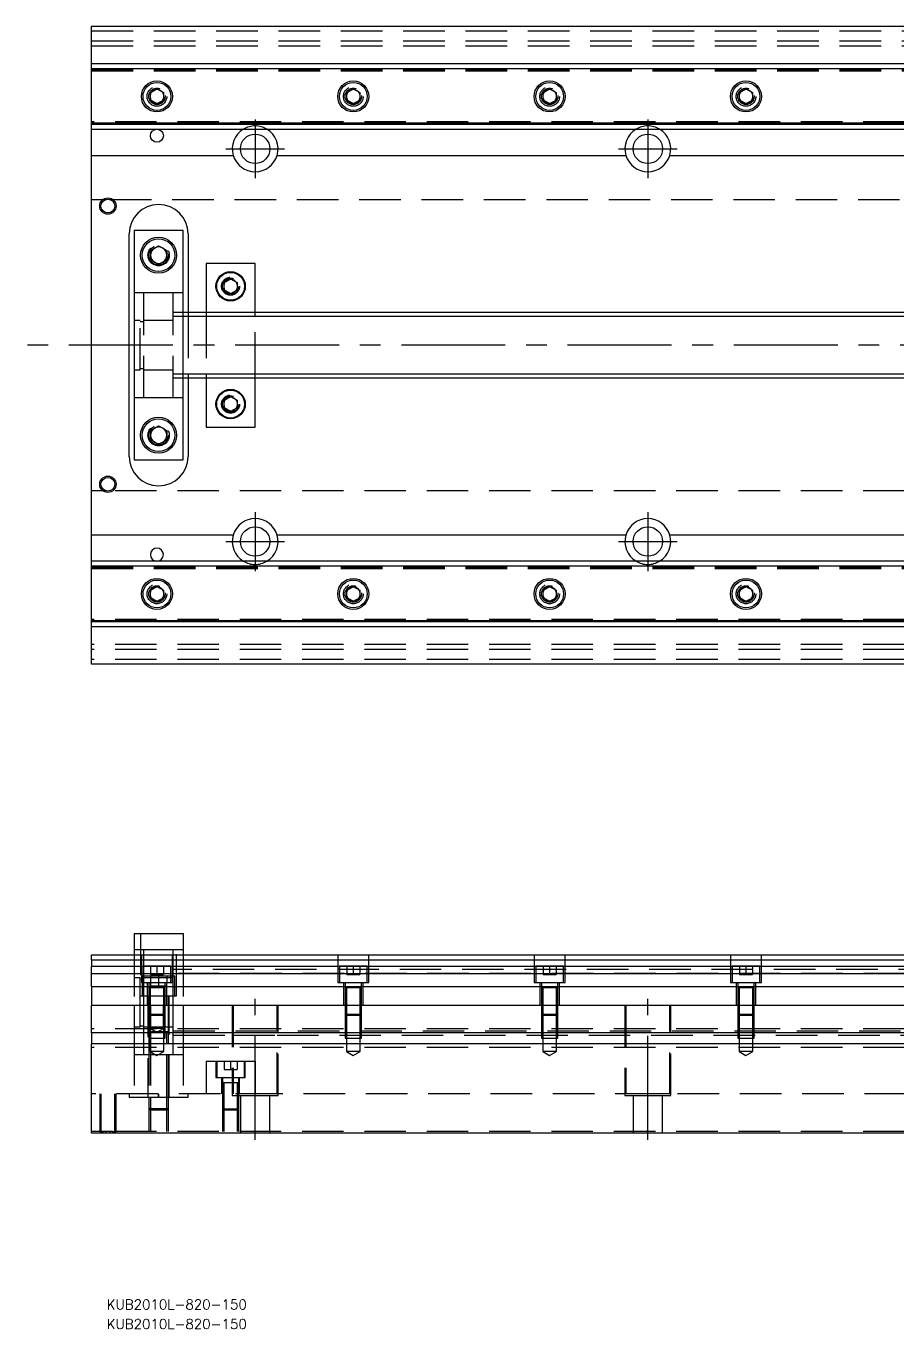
# Model space of a CAD drawing. Extents: x -20 to 1043, y -301 to 102.
# Drawn here: x -20 to 246.4, y -300.6 to 97.5 of the extents above; entities that cross this region are included whole.
import ezdxf

# ---------------------------------------------------------------- set-up
doc = ezdxf.new("R2010")
doc.units = 0
doc.linetypes.add('CENTER', pattern=[50.8, 31.75, -6.35, 6.35, -6.35])
doc.linetypes.add('DASHED', pattern=[19.05, 12.7, -6.35])
doc.layers.get('0').update_dxf_attribs({"linetype": 'CONTINUOUS'})
doc.layers.add('CENTER', color=1, linetype='CENTER')
doc.styles.get("Standard").update_dxf_attribs({"font": 'txt.shx', "height": 3, "bigfont": 'bigfont.shx'})

# ---------------------------------------------------------------- blocks, each defined once
blk = doc.blocks.new('*U2')
at = {"color": 7, "linetype": 'CONTINUOUS'}
blk.add_text('KUB2010L-820-150', height=3, dxfattribs=at).set_placement((4.65, -300.57))
blk = doc.blocks.new('*U3')
at = {"color": 7, "linetype": 'CONTINUOUS'}
blk.add_text('KUB2010L-820-150', height=3, dxfattribs=at).set_placement((4.65, -294.59))

msp = doc.modelspace()

# ---------------------------------------------------------------- linework, layer by layer
at = {"color": 7, "linetype": 'CONTINUOUS'}
for p, q in [((0, 86), (0, 97.5)), ((0, 97.5), (335, 97.5)), ((0, 84.460392), (0, 86)), ((335, 86), (0, 86)), ((0, 67.539608), (0, 84.460392)), ((335, 84.460392), (0, 84.460392)), ((18, 77.1547), (20, 78.309402)), ((18, 74.8453), (18, 77.1547)), ((20, 78.309402), (22, 77.1547)), ((22, 77.1547), (22, 74.8453)), ((78, 77.1547), (80, 78.309402)), ((78, 74.8453), (78, 77.1547)), ((80, 78.309402), (82, 77.1547)), ((82, 77.1547), (82, 74.8453)), ((138, 77.1547), (140, 78.309402)), ((138, 74.8453), (138, 77.1547)), ((140, 78.309402), (142, 77.1547)), ((142, 77.1547), (142, 74.8453)), ((198, 77.1547), (200, 78.309402)), ((198, 74.8453), (198, 77.1547)), ((200, 78.309402), (202, 77.1547)), ((202, 77.1547), (202, 74.8453)), ((20, 73.690598), (18, 74.8453)), ((22, 74.8453), (20, 73.690598)), ((80, 73.690598), (78, 74.8453)), ((82, 74.8453), (80, 73.690598)), ((140, 73.690598), (138, 74.8453)), ((142, 74.8453), (140, 73.690598)), ((200, 73.690598), (198, 74.8453)), ((202, 74.8453), (200, 73.690598)), ((0, 67.539608), (335, 67.539608)), ((0, 66), (0, 67.539608)), ((0, 66), (335, 66)), ((0, 58), (0, 66)), ((0, 58), (43.291796, 58)), ((0, -58), (0, 58)), ((56.708204, 58), (163.291796, 58)), ((176.708204, 58), (283.291796, 58)), ((11.5, -34), (11.5, 34)), ((13, 35), (13, -35)), ((28, 35), (13, 35)), ((28, -35), (28, 35)), ((29.5, 34), (29.5, 10)), ((18, 28.943376), (20.5, 30.386752)), ((18, 26.056624), (18, 28.943376)), ((20.5, 30.386752), (23, 28.943376)), ((23, 28.943376), (23, 26.056624)), ((20.5, 24.613248), (18, 26.056624)), ((23, 26.056624), (20.5, 24.613248)), ((50, 25), (35, 25)), ((35, 25), (35, 10)), ((50, 10), (50, 25)), ((40.5, 19.1547), (42.5, 20.309402)), ((42.5, 20.309402), (44.5, 19.1547)), ((40.5, 16.8453), (40.5, 19.1547)), ((42.5, 15.690598), (40.5, 16.8453)), ((44.5, 16.8453), (42.5, 15.690598)), ((44.5, 19.1547), (44.5, 16.8453)), ((335, 10), (28, 10)), ((28, -10), (335, -10)), ((29.5, -10), (29.5, -34)), ((35, -10), (35, -25)), ((50, -25), (50, -10)), ((40.5, -16.8453), (42.5, -15.690598)), ((42.5, -15.690598), (44.5, -16.8453)), ((40.5, -19.1547), (40.5, -16.8453)), ((42.5, -20.309402), (40.5, -19.1547)), ((44.5, -19.1547), (42.5, -20.309402)), ((44.5, -16.8453), (44.5, -19.1547)), ((18, -26.056624), (20.5, -24.613248)), ((18, -28.943376), (18, -26.056624)), ((20.5, -24.613248), (23, -26.056624)), ((23, -26.056624), (23, -28.943376)), ((35, -25), (50, -25)), ((20.5, -30.386752), (18, -28.943376)), ((23, -28.943376), (20.5, -30.386752)), ((13, -35), (28, -35)), ((0, -66), (0, -58)), ((43.291796, -58), (0, -58)), ((163.291796, -58), (56.708204, -58)), ((283.291796, -58), (176.708204, -58)), ((0, -67.539608), (0, -66)), ((335, -66), (0, -66)), ((335, -67.539608), (0, -67.539608)), ((0, -84.460392), (0, -67.539608)), ((18, -74.8453), (20, -73.690598)), ((18, -77.1547), (18, -74.8453)), ((20, -73.690598), (22, -74.8453)), ((22, -74.8453), (22, -77.1547)), ((78, -74.8453), (80, -73.690598)), ((78, -77.1547), (78, -74.8453)), ((80, -73.690598), (82, -74.8453)), ((82, -74.8453), (82, -77.1547)), ((138, -74.8453), (140, -73.690598)), ((138, -77.1547), (138, -74.8453)), ((140, -73.690598), (142, -74.8453)), ((142, -74.8453), (142, -77.1547)), ((198, -74.8453), (200, -73.690598)), ((198, -77.1547), (198, -74.8453)), ((200, -73.690598), (202, -74.8453)), ((202, -74.8453), (202, -77.1547)), ((20, -78.309402), (18, -77.1547)), ((22, -77.1547), (20, -78.309402)), ((80, -78.309402), (78, -77.1547)), ((82, -77.1547), (80, -78.309402)), ((140, -78.309402), (138, -77.1547)), ((142, -77.1547), (140, -78.309402)), ((200, -78.309402), (198, -77.1547)), ((202, -77.1547), (200, -78.309402)), ((0, -84.460392), (335, -84.460392)), ((0, -86), (0, -84.460392)), ((0, -86), (335, -86)), ((0, -97.5), (0, -86)), ((335, -97.5), (0, -97.5)), ((13, -179.76), (28, -179.76)), ((13, -179.76), (13, -186.26)), ((28, -179.76), (28, -186.26)), ((0, -186.26), (335.5, -186.26)), ((0, -187.799608), (0, -186.26)), ((0, -187.799608), (335.5, -187.799608)), ((0, -187.799608), (0, -189.88154)), ((335.5, -189.88154), (0, -189.88154)), ((0, -192.096666), (0, -189.88154)), ((335.5, -192.096666), (0, -192.096666)), ((0, -195.941934), (0, -192.096666)), ((0, -195.941934), (335.5, -195.941934)), ((0, -195.941934), (0, -201.76)), ((0, -210.06), (0, -201.76)), ((820, -201.76), (0, -201.76)), ((820, -210.06), (0, -210.06)), ((0, -210.06), (0, -213.46)), ((0, -240.76), (0, -213.46)), ((820, -213.46), (0, -213.46)), ((820, -240.76), (0, -240.76))]:
    msp.add_line(p, q, dxfattribs=at)
at = {"color": 3, "linetype": 'DASHED'}
for p, q in [((0, 96), (820, 96)), ((0, 93), (820, 93)), ((0, 91.5), (820, 91.5)), ((0, 84.204452), (335, 84.204452)), ((0, 84.2), (820, 84.2)), ((0, 83.8), (820, 83.8)), ((22.483582, 76.286038), (22.5, 76)), ((82.483582, 76.286038), (82.5, 76)), ((142.483582, 76.286038), (142.5, 76)), ((202.483582, 76.286038), (202.5, 76)), ((820, 68.2), (0, 68.2)), ((820, 67.8), (0, 67.8)), ((335, 67.795548), (0, 67.795548)), ((0, 44.5), (4.359688, 44.5)), ((5.640312, 44.5), (820, 44.5)), ((23.477798, 27.864306), (23.5, 27.5)), ((16, 16), (13, 16)), ((16, -16), (16, 16)), ((25, 16), (16, 16)), ((25, -16), (25, 16)), ((28, 16), (25, 16)), ((40, 18), (40.012884, 18.253488)), ((28, 10), (25, 10)), ((28, 8.75), (25, 8.75)), ((29.5, 10), (29.5, 8.75)), ((29.5, 8.75), (29.5, -8.75)), ((35, 10), (35, 8.75)), ((35, 8.75), (35, -8.75)), ((50, 8.75), (50, 10)), ((50, -8.75), (50, 8.75)), ((14.85, 7.5), (13, 7.5)), ((14.85, -7.5), (14.85, 7.5)), ((16, 7.15), (14.85, 7.15)), ((25, 7.5), (16, 7.5)), ((13, -7.5), (14.85, -7.5)), ((14.85, -7.15), (16, -7.15)), ((16, -7.5), (25, -7.5)), ((25, -8.75), (28, -8.75)), ((25, -10), (28, -10)), ((29.5, -8.75), (29.5, -10)), ((35, -8.75), (35, -10)), ((50, -10), (50, -8.75)), ((13, -16), (16, -16)), ((16, -16), (25, -16)), ((25, -16), (28, -16)), ((40, -18), (40.012884, -17.746512)), ((17.5, -27.5), (17.520026, -27.153944)), ((4.359688, -44.5), (0, -44.5)), ((820, -44.5), (5.640312, -44.5)), ((0, -67.795548), (335, -67.795548)), ((0, -67.8), (820, -67.8)), ((0, -68.2), (820, -68.2)), ((22.483582, -75.713962), (22.5, -76)), ((82.483582, -75.713962), (82.5, -76)), ((142.483582, -75.713962), (142.5, -76)), ((202.483582, -75.713962), (202.5, -76)), ((820, -83.8), (0, -83.8)), ((820, -84.2), (0, -84.2)), ((335, -84.204452), (0, -84.204452)), ((820, -91.5), (0, -91.5)), ((820, -93), (0, -93)), ((820, -96), (0, -96)), ((15, -179.76), (15, -198.76)), ((26, -198.76), (26, -179.76)), ((16, -184.76), (13, -184.76)), ((13, -186.26), (13, -201.76)), ((15.25, -186.26), (15.25, -194.76)), ((16, -186.26), (16, -184.76)), ((25, -184.76), (16, -184.76)), ((16, -189.76), (16, -186.26)), ((24.75, -194.76), (24.75, -186.26)), ((25, -186.26), (25, -184.76)), ((28, -184.76), (25, -184.76)), ((25, -192.76), (25, -186.26)), ((28, -186.26), (28, -201.76)), ((75.25, -186.26), (75.25, -194.76)), ((84.75, -194.76), (84.75, -186.26)), ((135.25, -186.26), (135.25, -194.76)), ((144.75, -194.76), (144.75, -186.26)), ((195.25, -186.26), (195.25, -194.76)), ((204.75, -194.76), (204.75, -186.26)), ((24.25, -189.76), (15.75, -189.76)), ((15.75, -189.76), (15.75, -194.76)), ((16, -192.76), (16, -189.76)), ((18, -189.76), (18, -192.26)), ((20, -189.76), (20, -192.26)), ((22, -189.76), (22, -192.26)), ((24.25, -194.76), (24.25, -189.76)), ((28, -190.76), (25, -190.76)), ((335.5, -190.76), (28, -190.76)), ((84.25, -189.76), (75.75, -189.76)), ((75.75, -189.76), (75.75, -194.76)), ((78, -189.76), (78, -192.26)), ((80, -189.76), (80, -192.26)), ((82, -189.76), (82, -192.26)), ((84.25, -194.76), (84.25, -189.76)), ((144.25, -189.76), (135.75, -189.76)), ((135.75, -189.76), (135.75, -194.76)), ((138, -189.76), (138, -192.26)), ((140, -189.76), (140, -192.26)), ((142, -189.76), (142, -192.26)), ((144.25, -194.76), (144.25, -189.76)), ((204.25, -189.76), (195.75, -189.76)), ((195.75, -189.76), (195.75, -194.76)), ((198, -189.76), (198, -192.26)), ((200, -189.76), (200, -192.26)), ((202, -189.76), (202, -192.26)), ((204.25, -194.76), (204.25, -189.76)), ((14.85, -193.26), (13, -193.26)), ((14.85, -200.76), (14.85, -193.26)), ((15.5, -193.61), (14.85, -193.61)), ((15.25, -194.76), (24.75, -194.76)), ((15.75, -192.76), (15.5, -192.76)), ((15.5, -192.76), (15.5, -198.76)), ((15.75, -193.61), (15.5, -193.61)), ((24.25, -192.76), (15.75, -192.76)), ((16, -193.61), (15.75, -193.61)), ((16, -194.76), (16, -192.76)), ((24.25, -193.26), (16, -193.26)), ((16, -198.76), (16, -194.76)), ((17, -194.76), (17, -201.76)), ((17.5, -194.76), (17.5, -196.36)), ((18, -192.26), (20, -192.26)), ((18, -192.76), (18, -195.76)), ((20, -192.26), (22, -192.26)), ((20.5, -192.76), (20.5, -195.76)), ((22.5, -196.36), (22.5, -194.76)), ((23, -192.76), (23, -194.76)), ((23, -201.76), (23, -194.76)), ((25.5, -192.76), (24.25, -192.76)), ((25, -193.26), (24.25, -193.26)), ((763, -192.01), (25, -192.01)), ((25, -198.76), (25, -192.76)), ((25.5, -198.76), (25.5, -192.76)), ((75.25, -194.76), (84.75, -194.76)), ((77, -194.76), (77, -201.76)), ((77.5, -194.76), (77.5, -196.36)), ((78, -192.26), (80, -192.26)), ((80, -192.26), (82, -192.26)), ((82.5, -196.36), (82.5, -194.76)), ((83, -201.76), (83, -194.76)), ((135.25, -194.76), (144.75, -194.76)), ((137, -194.76), (137, -201.76)), ((137.5, -194.76), (137.5, -196.36)), ((138, -192.26), (140, -192.26)), ((140, -192.26), (142, -192.26)), ((142.5, -196.36), (142.5, -194.76)), ((143, -201.76), (143, -194.76)), ((195.25, -194.76), (204.75, -194.76)), ((197, -194.76), (197, -201.76)), ((197.5, -194.76), (197.5, -196.36)), ((198, -192.26), (200, -192.26)), ((200, -192.26), (202, -192.26)), ((202.5, -196.36), (202.5, -194.76)), ((203, -201.76), (203, -194.76)), ((15, -198.76), (26, -198.76)), ((16, -200.76), (16, -198.76)), ((17.25, -198.76), (17.25, -229.76)), ((17.5, -196.355), (17.5, -196.36)), ((17.5, -196.36), (17.757448, -196.36)), ((17.757468, -196.36), (17.5, -196.36)), ((17.5, -196.36), (17.5, -196.365)), ((17.5, -196.36), (17.5, -201.75998)), ((22.242552, -196.36), (17.757468, -196.36)), ((17.9, -196.36), (17.9, -201.75998)), ((18, -195.76), (20.5, -195.76)), ((20.5, -195.76), (23, -195.76)), ((22.1, -201.75998), (22.1, -196.36)), ((22.5, -196.36), (22.242552, -196.36)), ((22.242602, -196.36), (22.5, -196.36)), ((22.5, -196.36), (22.5, -196.355)), ((22.5, -196.365), (22.5, -196.36)), ((22.5, -201.75998), (22.5, -196.36)), ((23.5, -201.76), (23.5, -198.76)), ((23.75, -229.76), (23.75, -198.76)), ((25, -200.76), (25, -198.76)), ((77.5, -196.355), (77.5, -196.36)), ((77.5, -196.36), (77.757448, -196.36)), ((77.757468, -196.36), (77.5, -196.36)), ((77.5, -196.36), (77.5, -196.365)), ((77.5, -196.36), (77.5, -201.75998)), ((82.242552, -196.36), (77.757468, -196.36)), ((77.9, -196.36), (77.9, -201.75998)), ((82.1, -201.75998), (82.1, -196.36)), ((82.5, -196.36), (82.242552, -196.36)), ((82.242602, -196.36), (82.5, -196.36)), ((82.5, -196.36), (82.5, -196.355)), ((82.5, -196.365), (82.5, -196.36)), ((82.5, -201.75998), (82.5, -196.36)), ((137.5, -196.355), (137.5, -196.36)), ((137.5, -196.36), (137.757448, -196.36)), ((137.757468, -196.36), (137.5, -196.36)), ((137.5, -196.36), (137.5, -196.365)), ((137.5, -196.36), (137.5, -201.75998)), ((142.242552, -196.36), (137.757468, -196.36)), ((137.9, -196.36), (137.9, -201.75998)), ((142.1, -201.75998), (142.1, -196.36)), ((142.5, -196.36), (142.242552, -196.36)), ((142.242602, -196.36), (142.5, -196.36)), ((142.5, -196.36), (142.5, -196.355)), ((142.5, -196.365), (142.5, -196.36)), ((142.5, -201.75998), (142.5, -196.36)), ((197.5, -196.355), (197.5, -196.36)), ((197.5, -196.36), (197.757448, -196.36)), ((197.757468, -196.36), (197.5, -196.36)), ((197.5, -196.36), (197.5, -196.365)), ((197.5, -196.36), (197.5, -201.75998)), ((202.242552, -196.36), (197.757468, -196.36)), ((197.9, -196.36), (197.9, -201.75998)), ((202.1, -201.75998), (202.1, -196.36)), ((202.5, -196.36), (202.242552, -196.36)), ((202.242602, -196.36), (202.5, -196.36)), ((202.5, -196.36), (202.5, -196.355)), ((202.5, -196.365), (202.5, -196.36)), ((202.5, -201.75998), (202.5, -196.36)), ((13, -201.76), (13, -210.06)), ((14.85, -201.76), (14.85, -200.76)), ((14.85, -208.26), (14.85, -201.76)), ((16, -201.76), (16, -200.76)), ((16, -210.06), (16, -201.76)), ((17.5, -201.76), (17.5, -204.36)), ((17.500006, -201.76), (17.500006, -204.360006)), ((17.9, -201.76), (17.9, -204.76)), ((18, -201.76), (18, -208.76)), ((22, -208.76), (22, -201.76)), ((22.1, -204.76), (22.1, -201.76)), ((22.499994, -204.360006), (22.499994, -201.76)), ((22.5, -204.36), (22.5, -201.76)), ((23.5, -209.76), (23.5, -201.76)), ((25, -201.76), (25, -200.76)), ((25, -210.06), (25, -201.76)), ((28, -201.76), (28, -210.06)), ((43, -201.76), (43, -229.26)), ((43.291796, -201.76), (43.291796, -228.76)), ((56.708204, -228.76), (56.708204, -201.76)), ((57, -229.26), (57, -201.76)), ((77.5, -201.76), (77.5, -204.36)), ((77.500006, -201.76), (77.500006, -204.360006)), ((77.9, -201.76), (77.9, -204.76)), ((82.1, -204.76), (82.1, -201.76)), ((82.499994, -204.360006), (82.499994, -201.76)), ((82.5, -204.36), (82.5, -201.76)), ((137.5, -201.76), (137.5, -204.36)), ((137.500006, -201.76), (137.500006, -204.360006)), ((137.9, -201.76), (137.9, -204.76)), ((142.1, -204.76), (142.1, -201.76)), ((142.499994, -204.360006), (142.499994, -201.76)), ((142.5, -204.36), (142.5, -201.76)), ((163, -201.76), (163, -229.26)), ((163.291796, -201.76), (163.291796, -228.76)), ((176.708204, -228.76), (176.708204, -201.76)), ((177, -229.26), (177, -201.76)), ((197.5, -201.76), (197.5, -204.36)), ((197.500006, -201.76), (197.500006, -204.360006)), ((197.9, -201.76), (197.9, -204.76)), ((202.1, -204.76), (202.1, -201.76)), ((202.499994, -204.360006), (202.499994, -201.76)), ((202.5, -204.36), (202.5, -201.76)), ((17.5, -204.36), (22.5, -204.36)), ((17.5, -204.36), (17.9, -204.76)), ((17.500006, -204.36002), (17.500006, -210.06)), ((22.1, -204.76), (17.9, -204.76)), ((17.9, -204.76002), (17.9, -211.76)), ((22.1, -204.76), (22.5, -204.36)), ((22.1, -211.76), (22.1, -204.76002)), ((22.499994, -210.06), (22.499994, -204.36002)), ((77.5, -204.36), (82.5, -204.36)), ((77.5, -204.36), (77.9, -204.76)), ((77.500006, -204.36002), (77.500006, -210.06)), ((82.1, -204.76), (77.9, -204.76)), ((77.9, -204.76002), (77.9, -211.76)), ((82.1, -204.76), (82.5, -204.36)), ((82.1, -211.76), (82.1, -204.76002)), ((82.499994, -210.06), (82.499994, -204.36002)), ((137.5, -204.36), (142.5, -204.36)), ((137.5, -204.36), (137.9, -204.76)), ((137.500006, -204.36002), (137.500006, -210.06)), ((142.1, -204.76), (137.9, -204.76)), ((137.9, -204.76002), (137.9, -211.76)), ((142.1, -204.76), (142.5, -204.36)), ((142.1, -211.76), (142.1, -204.76002)), ((142.499994, -210.06), (142.499994, -204.36002)), ((197.5, -204.36), (202.5, -204.36)), ((197.5, -204.36), (197.9, -204.76)), ((197.500006, -204.36002), (197.500006, -210.06)), ((202.1, -204.76), (197.9, -204.76)), ((197.9, -204.76002), (197.9, -211.76)), ((202.1, -204.76), (202.5, -204.36)), ((202.1, -211.76), (202.1, -204.76002)), ((202.499994, -210.06), (202.499994, -204.36002)), ((820, -208.91), (0, -208.91)), ((13, -208.26), (14.85, -208.26)), ((13, -210.06), (13, -213.46)), ((14.85, -207.91), (16, -207.91)), ((16, -208.26), (17.5, -208.26)), ((16, -213.46), (16, -210.06)), ((17.5, -208.26), (22.499994, -208.26)), ((17.849602, -209.76), (17.5, -209.76)), ((17.500006, -210.06), (17.500006, -211.76)), ((22.500266, -209.76), (17.849602, -209.76)), ((22, -208.76), (18, -208.76)), ((18, -208.76), (20, -209.9147)), ((18, -209.76), (18, -210.06)), ((18, -210.06), (18, -211.76)), ((20, -209.9147), (22, -208.76)), ((22.499994, -208.26), (23.5, -208.26)), ((23.500006, -209.76), (22.499994, -209.76)), ((22.499994, -211.76), (22.499994, -210.06)), ((23.15035, -209.76), (22.500266, -209.76)), ((23, -210.06), (23, -209.76)), ((23, -213.46), (23, -210.06)), ((23.5, -209.76), (23.15035, -209.76)), ((23.5, -208.26), (25, -208.26)), ((23.5, -209.76), (23.5, -209.755)), ((23.5, -209.765), (23.5, -209.76)), ((23.5, -210.06), (23.5, -209.76)), ((23.5, -213.46), (23.5, -210.06)), ((25, -209.51), (763, -209.51)), ((25, -213.46), (25, -210.06)), ((25, -210.76), (28, -210.76)), ((28, -210.06), (28, -213.46)), ((28, -210.76), (43.291796, -210.76)), ((43.291796, -210.76), (56.708204, -210.76)), ((56.708204, -210.76), (360, -210.76)), ((77.500006, -210.06), (77.500006, -211.76)), ((77.500006, -210.76), (82.499994, -210.76)), ((82.499994, -211.76), (82.499994, -210.06)), ((137.500006, -210.06), (137.500006, -211.76)), ((137.500006, -210.76), (142.499994, -210.76)), ((142.499994, -211.76), (142.499994, -210.06)), ((197.500006, -210.06), (197.500006, -211.76)), ((197.500006, -210.76), (202.499994, -210.76)), ((202.499994, -211.76), (202.499994, -210.06)), ((820, -214.61), (0, -214.61)), ((13, -213.46), (13, -229.76)), ((16, -216.76), (16, -213.46)), ((17.5, -211.76002), (17.5, -213.46)), ((17.5, -213.46), (17.5, -229.75998)), ((17.500006, -211.76), (22.499994, -211.76)), ((17.9, -211.76), (17.9, -215.76)), ((18, -211.76), (18, -213.46)), ((18, -213.46), (18, -229.75998)), ((22.1, -215.76), (22.1, -211.76)), ((23, -229.75998), (23, -213.46)), ((23.5, -229.75998), (23.5, -213.46)), ((25, -216.76), (25, -213.46)), ((28, -213.46), (28, -229.76)), ((77.500006, -211.76), (82.499994, -211.76)), ((77.9, -211.76), (77.9, -215.76)), ((82.1, -215.76), (82.1, -211.76)), ((137.500006, -211.76), (142.499994, -211.76)), ((137.9, -211.76), (137.9, -215.76)), ((142.1, -215.76), (142.1, -211.76)), ((197.500006, -211.76), (202.499994, -211.76)), ((197.9, -211.76), (197.9, -215.76)), ((202.1, -215.76), (202.1, -211.76)), ((13, -216.76), (16, -216.76)), ((16, -216.76), (17.5, -216.76)), ((17.5, -216.76), (18, -216.76)), ((22.1, -215.76), (17.9, -215.76)), ((17.9, -215.76), (20, -216.972436)), ((18, -216.76), (23, -216.76)), ((20, -216.972436), (22.1, -215.76)), ((23, -216.76), (23.5, -216.76)), ((23.5, -216.76), (25, -216.76)), ((25, -216.76), (28, -216.76)), ((35, -218.76), (35, -228.76)), ((35, -218.76), (43.291796, -218.76)), ((38, -218.76), (38, -223.76)), ((38.25, -218.76), (38.25, -223.76)), ((40.5, -218.76), (40.5, -221.26)), ((42.5, -218.76), (42.5, -221.26)), ((43.291796, -218.76), (50, -218.76)), ((44.5, -218.76), (44.5, -221.26)), ((46.75, -223.76), (46.75, -218.76)), ((47, -223.76), (47, -218.76)), ((50, -218.76), (50, -228.76)), ((82.1, -215.76), (77.9, -215.76)), ((77.9, -215.76), (80, -216.972436)), ((80, -216.972436), (82.1, -215.76)), ((142.1, -215.76), (137.9, -215.76)), ((137.9, -215.76), (140, -216.972436)), ((140, -216.972436), (142.1, -215.76)), ((202.1, -215.76), (197.9, -215.76)), ((197.9, -215.76), (200, -216.972436)), ((200, -216.972436), (202.1, -215.76)), ((40.5, -221.26), (42.5, -221.26)), ((42.5, -221.26), (44.5, -221.26)), ((38, -223.76), (47, -223.76)), ((39.75, -223.76), (39.75, -228.76)), ((40, -223.76), (40, -225.365)), ((40, -225.355), (40, -228.75998)), ((40, -225.36), (40.257448, -225.36)), ((40.257468, -225.36), (40, -225.36)), ((44.742552, -225.36), (40.257468, -225.36)), ((40.4, -225.36), (40.4, -228.75998)), ((44.6, -228.75998), (44.6, -225.36)), ((45, -225.36), (44.742552, -225.36)), ((44.742602, -225.36), (45, -225.36)), ((45, -225.365), (45, -223.76)), ((45, -228.75998), (45, -225.355)), ((45.25, -228.76), (45.25, -223.76)), ((763.291796, -228.76), (0, -228.76)), ((2.500006, -228.76), (2.500006, -240.26)), ((2.9, -228.76), (2.9, -240.26)), ((7.1, -240.26), (7.1, -228.76)), ((7.499994, -240.26), (7.499994, -228.76)), ((11.5, -228.76), (11.5, -229.76)), ((11.5, -229.76), (20.5, -229.76)), ((17.5, -229.76), (17.5, -233.26)), ((17.500006, -229.76), (17.500006, -233.260006)), ((18, -229.76), (18, -233.76)), ((20.5, -228.76), (20.5, -229.76)), ((20.5, -229.76), (20.5, -228.76)), ((20.5, -229.76), (29.5, -229.76)), ((23, -233.76), (23, -229.76)), ((23.499994, -233.260006), (23.499994, -229.76)), ((23.5, -233.26), (23.5, -229.76)), ((29.5, -229.76), (29.5, -228.76)), ((40, -228.76), (40, -233.36)), ((40.000006, -228.76), (40.000006, -233.360006)), ((40.4, -228.76), (40.4, -233.76)), ((43, -229.26), (50, -229.26)), ((56.708204, -228.76), (43.291796, -228.76)), ((44.6, -233.76), (44.6, -228.76)), ((44.999994, -233.360006), (44.999994, -228.76)), ((45, -233.36), (45, -228.76)), ((45.5, -229.26), (45.5, -240.76)), ((50, -229.26), (57, -229.26)), ((54.5, -240.76), (54.5, -229.26)), ((163, -229.26), (170, -229.26)), ((176.708204, -228.76), (163.291796, -228.76)), ((165.5, -229.26), (165.5, -240.76)), ((170, -229.26), (177, -229.26)), ((174.5, -240.76), (174.5, -229.26)), ((17.5, -233.26), (23.5, -233.26)), ((17.5, -233.26), (18, -233.76)), ((17.500006, -233.26002), (17.500006, -240.26)), ((23, -233.76), (18, -233.76)), ((18, -233.76002), (18, -240.26)), ((23, -233.76), (23.5, -233.26)), ((23, -240.26), (23, -233.76002)), ((23.499994, -240.26), (23.499994, -233.26002)), ((40, -233.36), (45, -233.36)), ((40, -233.36), (40.4, -233.76)), ((40.000006, -233.36002), (40.000006, -240.26)), ((44.6, -233.76), (40.4, -233.76)), ((40.4, -233.76002), (40.4, -240.26)), ((44.6, -233.76), (45, -233.36)), ((44.6, -240.26), (44.6, -233.76002)), ((44.999994, -240.26), (44.999994, -233.36002)), ((3.500008, -240.26), (0, -240.26)), ((2.500006, -240.26), (3.500008, -240.26)), ((3.500008, -240.26), (3.500008, -240.76)), ((4.359688, -240.26), (3.500008, -240.26)), ((5.640312, -240.26), (4.359688, -240.26)), ((4.359688, -240.76), (4.359688, -240.26)), ((5.640312, -240.26), (5.640312, -240.76)), ((6.499992, -240.26), (5.640312, -240.26)), ((6.499992, -240.76), (6.499992, -240.26)), ((6.499992, -240.26), (7.499994, -240.26)), ((820, -240.26), (6.499992, -240.26))]:
    msp.add_line(p, q, dxfattribs=at)
at = {"color": 3, "linetype": 'CONTINUOUS'}
for p, q in [((335, 8.75), (28, 8.75)), ((28, -8.75), (335, -8.75))]:
    msp.add_line(p, q, dxfattribs=at)
at = {"color": 7, "linetype": 'CONTINUOUS'}
for centre, radius in [((20, 76), 4.75), ((20, 76), 4.25), ((80, 76), 4.75), ((80, 76), 4.25), ((140, 76), 4.75), ((140, 76), 4.25), ((200, 76), 4.75), ((200, 76), 4.25), ((20, 64), 2), ((50, 60), 4.5), ((170, 60), 4.5), ((5, 42.5), 2.1), ((20.5, 27.5), 5.5), ((20.5, 27.5), 5), ((42.5, 18), 4.5), ((42.5, 18), 4.25), ((42.5, -18), 4.5), ((42.5, -18), 4.25), ((20.5, -27.5), 5.5), ((20.5, -27.5), 5), ((5, -42.5), 2.1), ((50, -60), 4.5), ((170, -60), 4.5), ((20, -76), 4.75), ((80, -76), 4.75), ((140, -76), 4.75), ((200, -76), 4.75), ((20, -76), 4.25), ((80, -76), 4.25), ((140, -76), 4.25), ((200, -76), 4.25)]:
    msp.add_circle(centre, radius, dxfattribs=at)
at = {"color": 3, "linetype": 'DASHED'}
for centre, radius in [((20, 76), 3), ((20, 76), 2.5), ((80, 76), 3), ((80, 76), 2.5), ((140, 76), 3), ((140, 76), 2.5), ((200, 76), 3), ((200, 76), 2.5), ((20.5, 27.5), 3.25), ((20.5, 27.5), 3), ((42.5, 18), 2.75), ((42.5, 18), 2.5), ((42.5, -18), 2.75), ((42.5, -18), 2.5), ((20.5, -27.5), 3.25), ((20.5, -27.5), 3), ((20, -76), 3), ((20, -76), 2.5), ((80, -76), 3), ((80, -76), 2.5), ((140, -76), 3), ((140, -76), 2.5), ((200, -76), 3), ((200, -76), 2.5)]:
    msp.add_circle(centre, radius, dxfattribs=at)
at = {"color": 3, "linetype": 'CONTINUOUS'}
for centre in [(5, 42.5), (5, -42.5)]:
    msp.add_circle(centre, 2.5, dxfattribs=at)
at = {"color": 7, "linetype": 'CONTINUOUS'}
for centre, radius, start, end in [((20, 76), 2.1, 162.24721, 180), ((20, 76), 2.1, 180, 197.75279), ((20, 76), 2.1, 137.75279, 162.24721), ((20, 76), 2.1, 102.24721, 137.75279), ((20, 76), 2.1, 77.75279, 102.24721), ((20, 76), 2.1, 42.24721, 77.75279), ((20, 76), 2.1, 17.75279, 42.24721), ((20, 76), 2.1, 342.24721, 17.75279), ((80, 76), 2.1, 162.24721, 180), ((80, 76), 2.1, 180, 197.75279), ((80, 76), 2.1, 137.75279, 162.24721), ((80, 76), 2.1, 102.24721, 137.75279), ((80, 76), 2.1, 77.75279, 102.24721), ((80, 76), 2.1, 42.24721, 77.75279), ((80, 76), 2.1, 17.75279, 42.24721), ((80, 76), 2.1, 342.24721, 17.75279), ((140, 76), 2.1, 162.24721, 180), ((140, 76), 2.1, 180, 197.75279), ((140, 76), 2.1, 137.75279, 162.24721), ((140, 76), 2.1, 102.24721, 137.75279), ((140, 76), 2.1, 77.75279, 102.24721), ((140, 76), 2.1, 42.24721, 77.75279), ((140, 76), 2.1, 17.75279, 42.24721), ((140, 76), 2.1, 342.24721, 17.75279), ((200, 76), 2.1, 162.24721, 180), ((200, 76), 2.1, 180, 197.75279), ((200, 76), 2.1, 137.75279, 162.24721), ((200, 76), 2.1, 102.24721, 137.75279), ((200, 76), 2.1, 77.75279, 102.24721), ((200, 76), 2.1, 42.24721, 77.75279), ((200, 76), 2.1, 17.75279, 42.24721), ((200, 76), 2.1, 342.24721, 17.75279), ((20, 76), 2.1, 197.75279, 222.24721), ((20, 76), 2.1, 222.24721, 257.75279), ((20, 76), 2.1, 257.75279, 282.24721), ((20, 76), 2.1, 282.24721, 317.75279), ((20, 76), 2.1, 317.75279, 342.24721), ((80, 76), 2.1, 197.75279, 222.24721), ((80, 76), 2.1, 222.24721, 257.75279), ((80, 76), 2.1, 257.75279, 282.24721), ((80, 76), 2.1, 282.24721, 317.75279), ((80, 76), 2.1, 317.75279, 342.24721), ((140, 76), 2.1, 197.75279, 222.24721), ((140, 76), 2.1, 222.24721, 257.75279), ((140, 76), 2.1, 257.75279, 282.24721), ((140, 76), 2.1, 282.24721, 317.75279), ((140, 76), 2.1, 317.75279, 342.24721), ((200, 76), 2.1, 197.75279, 222.24721), ((200, 76), 2.1, 222.24721, 257.75279), ((200, 76), 2.1, 257.75279, 282.24721), ((200, 76), 2.1, 282.24721, 317.75279), ((200, 76), 2.1, 317.75279, 342.24721), ((50, 60), 7, 121.002719, 196.60155), ((50, 60), 7, 343.39845, 58.997281), ((170, 60), 7, 121.002719, 196.60155), ((170, 60), 7, 343.39845, 58.997281), ((50, 60), 7, 196.60155, 343.39845), ((170, 60), 7, 196.60155, 343.39845), ((20.5, 34), 9, 90, 180), ((20.5, 34), 9, 0, 90), ((20.5, 27.5), 2.5, 120, 180), ((20.5, 27.5), 2.5, 60, 120), ((20.5, 27.5), 2.5, 0, 60), ((20.5, 27.5), 2.5, 180, 240), ((20.5, 27.5), 2.5, 240, 300), ((20.5, 27.5), 2.5, 300, 0), ((42.5, 18), 2.1, 102.24721, 137.75279), ((42.5, 18), 2.1, 77.75279, 102.24721), ((42.5, 18), 2.1, 42.24721, 77.75279), ((42.5, 18), 2.1, 162.24721, 180), ((42.5, 18), 2.1, 180, 197.75279), ((42.5, 18), 2.1, 137.75279, 162.24721), ((42.5, 18), 2.1, 197.75279, 222.24721), ((42.5, 18), 2.1, 222.24721, 257.75279), ((42.5, 18), 2.1, 257.75279, 282.24721), ((42.5, 18), 2.1, 282.24721, 317.75279), ((42.5, 18), 2.1, 17.75279, 42.24721), ((42.5, 18), 2.1, 317.75279, 342.24721), ((42.5, 18), 2.1, 342.24721, 17.75279), ((42.5, -18), 2.1, 77.75279, 102.24721), ((42.5, -18), 2.1, 162.24721, 180), ((42.5, -18), 2.1, 180, 197.75279), ((42.5, -18), 2.1, 137.75279, 162.24721), ((42.5, -18), 2.1, 197.75279, 222.24721), ((42.5, -18), 2.1, 102.24721, 137.75279), ((42.5, -18), 2.1, 222.24721, 257.75279), ((42.5, -18), 2.1, 42.24721, 77.75279), ((42.5, -18), 2.1, 282.24721, 317.75279), ((42.5, -18), 2.1, 17.75279, 42.24721), ((42.5, -18), 2.1, 317.75279, 342.24721), ((42.5, -18), 2.1, 342.24721, 17.75279), ((42.5, -18), 2.1, 257.75279, 282.24721), ((20.5, -27.5), 2.5, 120, 180), ((20.5, -27.5), 2.5, 180, 240), ((20.5, -27.5), 2.5, 60, 120), ((20.5, -27.5), 2.5, 0, 60), ((20.5, -27.5), 2.5, 300, 0), ((20.5, -27.5), 2.5, 240, 300), ((20.5, -34), 9, 180, 270), ((20.5, -34), 9, 270, 0), ((50, -60), 7, 16.60155, 163.39845), ((170, -60), 7, 16.60155, 163.39845), ((50, -60), 7, 163.39845, 238.997281), ((50, -60), 7, 301.002719, 16.60155), ((170, -60), 7, 163.39845, 238.997281), ((170, -60), 7, 301.002719, 16.60155), ((20, -64), 2, 90, 270), ((20, -64), 2, 270, 90), ((20, -76), 2.1, 162.24721, 180), ((20, -76), 2.1, 137.75279, 162.24721), ((20, -76), 2.1, 102.24721, 137.75279), ((20, -76), 2.1, 77.75279, 102.24721), ((20, -76), 2.1, 42.24721, 77.75279), ((20, -76), 2.1, 17.75279, 42.24721), ((20, -76), 2.1, 342.24721, 17.75279), ((80, -76), 2.1, 162.24721, 180), ((80, -76), 2.1, 137.75279, 162.24721), ((80, -76), 2.1, 102.24721, 137.75279), ((80, -76), 2.1, 77.75279, 102.24721), ((80, -76), 2.1, 42.24721, 77.75279), ((80, -76), 2.1, 17.75279, 42.24721), ((80, -76), 2.1, 342.24721, 17.75279), ((140, -76), 2.1, 162.24721, 180), ((140, -76), 2.1, 137.75279, 162.24721), ((140, -76), 2.1, 102.24721, 137.75279), ((140, -76), 2.1, 77.75279, 102.24721), ((140, -76), 2.1, 42.24721, 77.75279), ((140, -76), 2.1, 17.75279, 42.24721), ((140, -76), 2.1, 342.24721, 17.75279), ((200, -76), 2.1, 162.24721, 180), ((200, -76), 2.1, 137.75279, 162.24721), ((200, -76), 2.1, 102.24721, 137.75279), ((200, -76), 2.1, 77.75279, 102.24721), ((200, -76), 2.1, 42.24721, 77.75279), ((200, -76), 2.1, 17.75279, 42.24721), ((200, -76), 2.1, 342.24721, 17.75279), ((20, -76), 2.1, 180, 197.75279), ((20, -76), 2.1, 197.75279, 222.24721), ((20, -76), 2.1, 222.24721, 257.75279), ((20, -76), 2.1, 257.75279, 282.24721), ((20, -76), 2.1, 282.24721, 317.75279), ((20, -76), 2.1, 317.75279, 342.24721), ((80, -76), 2.1, 180, 197.75279), ((80, -76), 2.1, 197.75279, 222.24721), ((80, -76), 2.1, 222.24721, 257.75279), ((80, -76), 2.1, 257.75279, 282.24721), ((80, -76), 2.1, 282.24721, 317.75279), ((80, -76), 2.1, 317.75279, 342.24721), ((140, -76), 2.1, 180, 197.75279), ((140, -76), 2.1, 197.75279, 222.24721), ((140, -76), 2.1, 222.24721, 257.75279), ((140, -76), 2.1, 257.75279, 282.24721), ((140, -76), 2.1, 282.24721, 317.75279), ((140, -76), 2.1, 317.75279, 342.24721), ((200, -76), 2.1, 180, 197.75279), ((200, -76), 2.1, 197.75279, 222.24721), ((200, -76), 2.1, 222.24721, 257.75279), ((200, -76), 2.1, 257.75279, 282.24721), ((200, -76), 2.1, 282.24721, 317.75279), ((200, -76), 2.1, 317.75279, 342.24721)]:
    msp.add_arc(centre, radius, start, end, dxfattribs=at)
at = {"color": 3, "linetype": 'DASHED'}
for centre, start, end in [((50, 60), 58.997281, 121.002719), ((170, 60), 58.997281, 121.002719), ((50, -60), 238.997281, 301.002719), ((170, -60), 238.997281, 301.002719)]:
    msp.add_arc(centre, 7, start, end, dxfattribs=at)
at = {"layer": 'CENTER', "color": 1, "linetype": 'CENTER'}
for p, q in [((50, 69), (50, 51)), ((170, 69), (170, 51)), ((41, 60), (59, 60)), ((161, 60), (179, 60)), ((888.445, 0), (-20, 0)), ((50, -51), (50, -69)), ((170, -51), (170, -69)), ((41, -60), (59, -60)), ((161, -60), (179, -60)), ((50, -242.76), (50, -199.76)), ((170, -242.76), (170, -199.76))]:
    msp.add_line(p, q, dxfattribs=at)

# ---------------------------------------------------------------- block references
at = {"color": 7, "linetype": 'CONTINUOUS'}
for name in ['*U3', '*U2']:
    msp.add_blockref(name, (0, 0), dxfattribs=at)

doc.saveas('drawing.dxf')
